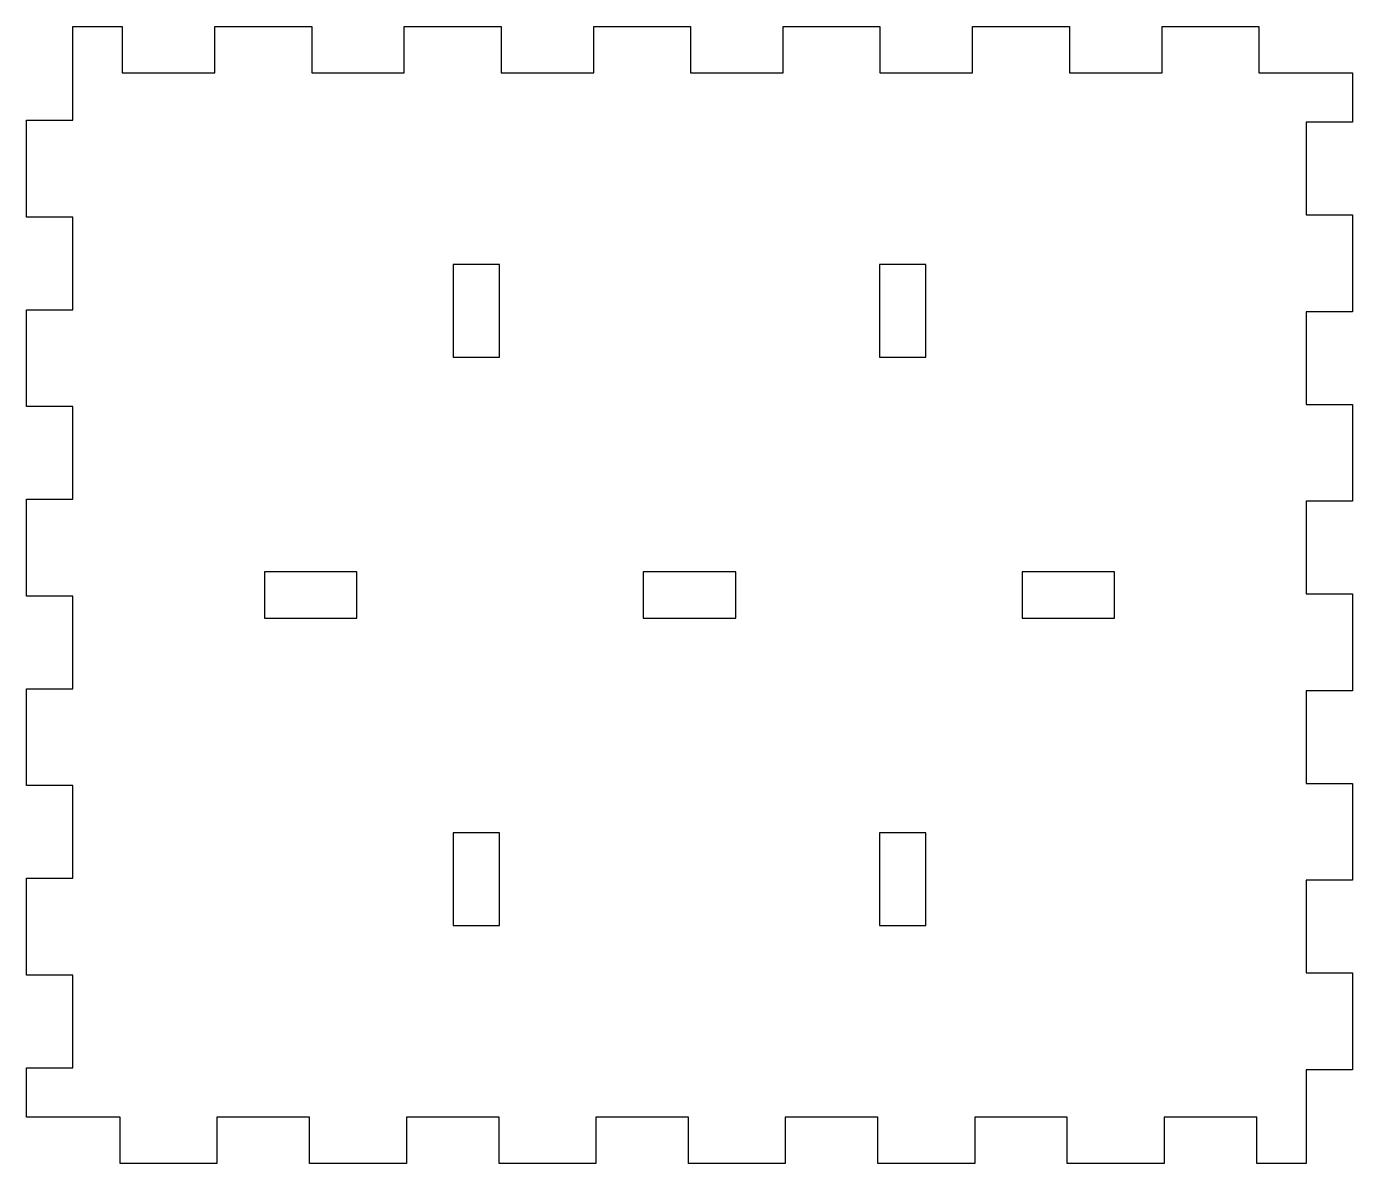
# Model space of a CAD drawing. Header units: millimetres. Extents: x 0 to 140, y 0 to 120.
import ezdxf

# ---------------------------------------------------------------- set-up
doc = ezdxf.new("R2010")
doc.units = ezdxf.units.MM

msp = doc.modelspace()

# ---------------------------------------------------------------- linework, layer by layer
at = {"color": 0}
for points in [[(140, 89.89), (135.1, 89.89), (135.1, 80.11), (140, 80.11), (140, 69.89), (135.1, 69.89), (135.1, 60.11), (140, 60.11), (140, 49.89), (135.1, 49.89), (135.1, 40.11), (140, 40.11), (140, 29.89), (135.1, 29.89), (135.1, 20.11), (140, 20.11), (140, 9.89), (135.1, 9.89), (135.1, 0), (129.89, 0), (129.89, 4.9), (120.11, 4.9), (120.11, 0), (109.89, 0), (109.89, 4.9), (100.11, 4.9), (100.11, 0), (89.89, 0), (89.89, 4.9), (80.11, 4.9), (80.11, 0), (69.89, 0), (69.89, 4.9), (60.11, 4.9), (60.11, 0), (49.89, 0), (49.89, 4.9), (40.11, 4.9), (40.11, 0), (29.89, 0), (29.89, 4.9), (20.11, 4.9), (20.11, 0), (9.89, 0), (9.89, 4.9), (0, 4.9), (0, 10.11), (4.9, 10.11), (4.9, 19.89), (0, 19.89), (0, 30.11), (4.9, 30.11), (4.9, 39.89), (0, 39.89), (0, 50.11), (4.9, 50.11), (4.9, 59.89), (0, 59.89), (0, 70.11), (4.9, 70.11), (4.9, 79.89), (0, 79.89), (0, 90.11), (4.9, 90.11), (4.9, 99.89), (0, 99.89), (0, 110.11), (4.9, 110.11), (4.9, 120), (10.11, 120), (10.11, 115.1), (19.89, 115.1), (19.89, 120), (30.11, 120), (30.11, 115.1), (39.89, 115.1), (39.89, 120), (50.11, 120), (50.11, 115.1), (59.89, 115.1), (59.89, 120), (70.11, 120), (70.11, 115.1), (79.89, 115.1), (79.89, 120), (90.11, 120), (90.11, 115.1), (99.89, 115.1), (99.89, 120), (110.11, 120), (110.11, 115.1), (119.89, 115.1), (119.89, 120), (130.11, 120), (130.11, 115.1), (140, 115.1), (140, 109.89), (135.1, 109.89), (135.1, 100.11), (140, 100.11), (140, 89.89)], [(45.03, 85.11), (49.93, 85.11), (49.93, 94.89), (45.03, 94.89), (45.03, 85.11)], [(90.07, 94.89), (90.07, 85.11), (94.97, 85.11), (94.97, 94.89), (90.07, 94.89)], [(34.89, 57.55), (34.89, 62.45), (25.11, 62.45), (25.11, 57.55), (34.89, 57.55)], [(65.11, 57.55), (74.89, 57.55), (74.89, 62.45), (65.11, 62.45), (65.11, 57.55)], [(105.11, 57.55), (114.89, 57.55), (114.89, 62.45), (105.11, 62.45), (105.11, 57.55)], [(45.03, 25.11), (49.93, 25.11), (49.93, 34.89), (45.03, 34.89), (45.03, 25.11)], [(90.07, 34.89), (90.07, 25.11), (94.97, 25.11), (94.97, 34.89), (90.07, 34.89)]]:
    msp.add_lwpolyline(points, dxfattribs=at)

doc.saveas('drawing.dxf')
